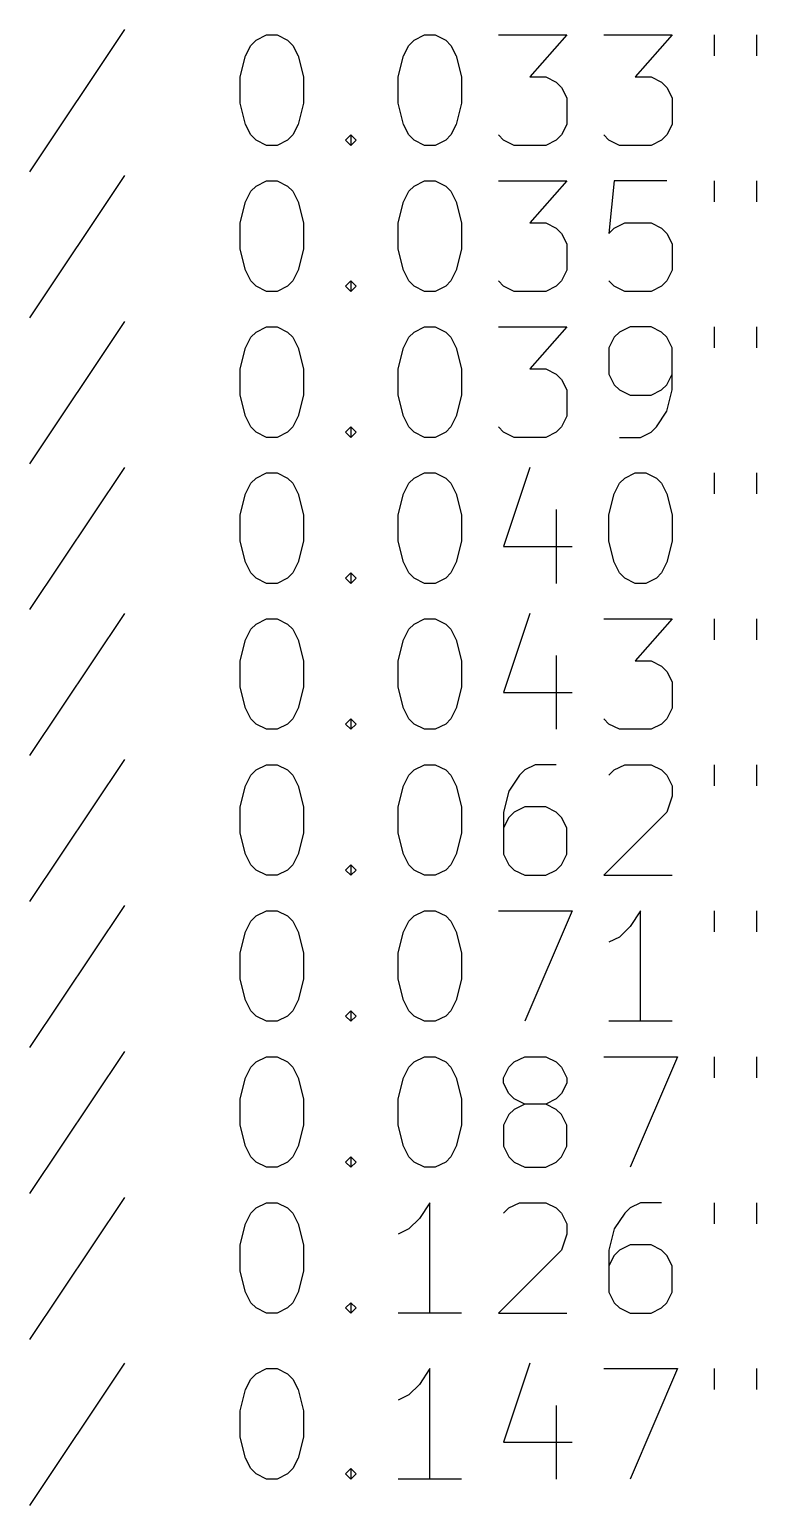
# Model space of a CAD drawing. Extents: x 56 to 177, y -369 to -58.
# Drawn here: x 82.65 to 102.36, y -318.11 to -278.07 of the extents above; entities that cross this region are included whole.
import ezdxf

# ---------------------------------------------------------------- set-up
doc = ezdxf.new("R2010")
doc.units = 0
doc.header["$MEASUREMENT"] = 0
doc.layers.add('BLACK', color=7, linetype='CONTINUOUS')

msp = doc.modelspace()

# ---------------------------------------------------------------- linework, layer by layer
at = {"layer": 'BLACK', "linetype": 'CONTINUOUS'}
for p, q in [((85.2179, -278.069), (82.6464, -281.926)), ((88.7893, -278.355), (89.075, -278.212)), ((89.075, -278.212), (89.3607, -278.212)), ((89.3607, -278.212), (89.6464, -278.355)), ((93.075, -278.355), (93.3607, -278.212)), ((93.3607, -278.212), (93.6464, -278.212)), ((93.6464, -278.212), (93.9321, -278.355)), ((95.3607, -278.212), (97.2179, -278.212)), ((97.2179, -278.212), (96.2179, -279.355)), ((98.2179, -278.212), (100.075, -278.212)), ((100.075, -278.212), (99.075, -279.355)), ((101.218, -278.212), (101.218, -278.784)), ((102.361, -278.212), (102.361, -278.784)), ((88.5036, -278.784), (88.6464, -278.498)), ((88.6464, -278.498), (88.7893, -278.355)), ((89.6464, -278.355), (89.7893, -278.498)), ((89.7893, -278.498), (89.9321, -278.784)), ((92.7893, -278.784), (92.9321, -278.498)), ((92.9321, -278.498), (93.075, -278.355)), ((93.9321, -278.355), (94.075, -278.498)), ((94.075, -278.498), (94.2179, -278.784)), ((88.3607, -279.355), (88.5036, -278.784)), ((89.9321, -278.784), (90.075, -279.355)), ((92.6464, -279.355), (92.7893, -278.784)), ((94.2179, -278.784), (94.3607, -279.355)), ((88.3607, -280.069), (88.3607, -279.355)), ((90.075, -279.355), (90.075, -280.069)), ((92.6464, -280.069), (92.6464, -279.355)), ((94.3607, -279.355), (94.3607, -280.069)), ((96.2179, -279.355), (96.6464, -279.355)), ((96.6464, -279.355), (96.9321, -279.498)), ((99.075, -279.355), (99.5036, -279.355)), ((99.5036, -279.355), (99.7893, -279.498)), ((96.9321, -279.498), (97.075, -279.641)), ((97.075, -279.641), (97.2179, -279.926)), ((99.7893, -279.498), (99.9321, -279.641)), ((99.9321, -279.641), (100.075, -279.926)), ((88.5036, -280.641), (88.3607, -280.069)), ((90.075, -280.069), (89.9321, -280.641)), ((92.7893, -280.641), (92.6464, -280.069)), ((94.3607, -280.069), (94.2179, -280.641)), ((97.2179, -279.926), (97.2179, -280.641)), ((100.075, -279.926), (100.075, -280.641)), ((88.6464, -280.926), (88.5036, -280.641)), ((89.9321, -280.641), (89.7893, -280.926)), ((92.9321, -280.926), (92.7893, -280.641)), ((94.2179, -280.641), (94.075, -280.926)), ((97.2179, -280.641), (97.075, -280.926)), ((100.075, -280.641), (99.9321, -280.926)), ((88.7893, -281.069), (88.6464, -280.926)), ((89.7893, -280.926), (89.6464, -281.069)), ((91.2179, -281.069), (91.3607, -280.926)), ((91.3607, -280.926), (91.5036, -281.069)), ((91.3607, -280.926), (91.3607, -281.212)), ((93.075, -281.069), (92.9321, -280.926)), ((94.075, -280.926), (93.9321, -281.069)), ((95.5036, -281.069), (95.3607, -280.926)), ((97.075, -280.926), (96.9321, -281.069)), ((98.3607, -281.069), (98.2179, -280.926)), ((99.9321, -280.926), (99.7893, -281.069)), ((89.075, -281.212), (88.7893, -281.069)), ((89.3607, -281.212), (89.075, -281.212)), ((89.6464, -281.069), (89.3607, -281.212)), ((91.3607, -281.212), (91.2179, -281.069)), ((91.5036, -281.069), (91.3607, -281.212)), ((93.3607, -281.212), (93.075, -281.069)), ((93.6464, -281.212), (93.3607, -281.212)), ((93.9321, -281.069), (93.6464, -281.212)), ((95.7893, -281.212), (95.5036, -281.069)), ((96.6464, -281.212), (95.7893, -281.212)), ((96.9321, -281.069), (96.6464, -281.212)), ((98.6464, -281.212), (98.3607, -281.069)), ((99.5036, -281.212), (98.6464, -281.212)), ((99.7893, -281.069), (99.5036, -281.212)), ((85.2179, -282.029), (82.6464, -285.886)), ((88.7893, -282.315), (89.075, -282.172)), ((89.075, -282.172), (89.3607, -282.172)), ((89.3607, -282.172), (89.6464, -282.315)), ((93.075, -282.315), (93.3607, -282.172)), ((93.3607, -282.172), (93.6464, -282.172)), ((93.6464, -282.172), (93.9321, -282.315)), ((95.3607, -282.172), (97.2179, -282.172)), ((97.2179, -282.172), (96.2179, -283.315)), ((98.5036, -282.172), (98.3607, -283.601)), ((99.9321, -282.172), (98.5036, -282.172)), ((101.218, -282.172), (101.218, -282.744)), ((102.361, -282.172), (102.361, -282.744)), ((88.5036, -282.744), (88.6464, -282.458)), ((88.6464, -282.458), (88.7893, -282.315)), ((89.6464, -282.315), (89.7893, -282.458)), ((89.7893, -282.458), (89.9321, -282.744)), ((92.7893, -282.744), (92.9321, -282.458)), ((92.9321, -282.458), (93.075, -282.315)), ((93.9321, -282.315), (94.075, -282.458)), ((94.075, -282.458), (94.2179, -282.744)), ((88.3607, -283.315), (88.5036, -282.744)), ((89.9321, -282.744), (90.075, -283.315)), ((92.6464, -283.315), (92.7893, -282.744)), ((94.2179, -282.744), (94.3607, -283.315)), ((88.3607, -284.029), (88.3607, -283.315)), ((90.075, -283.315), (90.075, -284.029)), ((92.6464, -284.029), (92.6464, -283.315)), ((94.3607, -283.315), (94.3607, -284.029)), ((96.2179, -283.315), (96.6464, -283.315)), ((96.6464, -283.315), (96.9321, -283.458)), ((96.9321, -283.458), (97.075, -283.601)), ((98.3607, -283.601), (98.5036, -283.458)), ((98.5036, -283.458), (98.7893, -283.315)), ((98.7893, -283.315), (99.5036, -283.315)), ((99.5036, -283.315), (99.7893, -283.458)), ((99.7893, -283.458), (99.9321, -283.601)), ((97.075, -283.601), (97.2179, -283.886)), ((99.9321, -283.601), (100.075, -283.886)), ((88.5036, -284.601), (88.3607, -284.029)), ((90.075, -284.029), (89.9321, -284.601)), ((92.7893, -284.601), (92.6464, -284.029)), ((94.3607, -284.029), (94.2179, -284.601)), ((97.2179, -283.886), (97.2179, -284.601)), ((100.075, -283.886), (100.075, -284.601)), ((88.6464, -284.886), (88.5036, -284.601)), ((89.9321, -284.601), (89.7893, -284.886)), ((92.9321, -284.886), (92.7893, -284.601)), ((94.2179, -284.601), (94.075, -284.886)), ((97.2179, -284.601), (97.075, -284.886)), ((100.075, -284.601), (99.9321, -284.886)), ((88.7893, -285.029), (88.6464, -284.886)), ((89.075, -285.172), (88.7893, -285.029)), ((89.6464, -285.029), (89.3607, -285.172)), ((89.7893, -284.886), (89.6464, -285.029)), ((91.2179, -285.029), (91.3607, -284.886)), ((91.3607, -285.172), (91.2179, -285.029)), ((91.3607, -284.886), (91.5036, -285.029)), ((91.3607, -284.886), (91.3607, -285.172)), ((91.5036, -285.029), (91.3607, -285.172)), ((93.075, -285.029), (92.9321, -284.886)), ((93.3607, -285.172), (93.075, -285.029)), ((93.9321, -285.029), (93.6464, -285.172)), ((94.075, -284.886), (93.9321, -285.029)), ((95.5036, -285.029), (95.3607, -284.886)), ((95.7893, -285.172), (95.5036, -285.029)), ((96.9321, -285.029), (96.6464, -285.172)), ((97.075, -284.886), (96.9321, -285.029)), ((98.5036, -285.029), (98.3607, -284.886)), ((98.7893, -285.172), (98.5036, -285.029)), ((99.7893, -285.029), (99.5036, -285.172)), ((99.9321, -284.886), (99.7893, -285.029)), ((89.3607, -285.172), (89.075, -285.172)), ((93.6464, -285.172), (93.3607, -285.172)), ((96.6464, -285.172), (95.7893, -285.172)), ((99.5036, -285.172), (98.7893, -285.172)), ((85.2179, -285.989), (82.6464, -289.846)), ((88.7893, -286.275), (89.075, -286.132)), ((89.075, -286.132), (89.3607, -286.132)), ((89.3607, -286.132), (89.6464, -286.275)), ((93.075, -286.275), (93.3607, -286.132)), ((93.3607, -286.132), (93.6464, -286.132)), ((93.6464, -286.132), (93.9321, -286.275)), ((95.3607, -286.132), (97.2179, -286.132)), ((97.2179, -286.132), (96.2179, -287.275)), ((98.9321, -286.132), (98.6464, -286.275)), ((99.5036, -286.132), (98.9321, -286.132)), ((99.7893, -286.275), (99.5036, -286.132)), ((101.218, -286.132), (101.218, -286.704)), ((102.361, -286.132), (102.361, -286.704)), ((88.5036, -286.704), (88.6464, -286.418)), ((88.6464, -286.418), (88.7893, -286.275)), ((89.6464, -286.275), (89.7893, -286.418)), ((89.7893, -286.418), (89.9321, -286.704)), ((92.7893, -286.704), (92.9321, -286.418)), ((92.9321, -286.418), (93.075, -286.275)), ((93.9321, -286.275), (94.075, -286.418)), ((94.075, -286.418), (94.2179, -286.704)), ((98.5036, -286.418), (98.3607, -286.704)), ((98.6464, -286.275), (98.5036, -286.418)), ((99.9321, -286.418), (99.7893, -286.275)), ((100.075, -286.704), (99.9321, -286.418)), ((88.3607, -287.275), (88.5036, -286.704)), ((89.9321, -286.704), (90.075, -287.275)), ((92.6464, -287.275), (92.7893, -286.704)), ((94.2179, -286.704), (94.3607, -287.275)), ((98.3607, -286.704), (98.3607, -287.418)), ((100.075, -287.846), (100.075, -286.704)), ((88.3607, -287.989), (88.3607, -287.275)), ((90.075, -287.275), (90.075, -287.989)), ((92.6464, -287.989), (92.6464, -287.275)), ((94.3607, -287.275), (94.3607, -287.989)), ((96.2179, -287.275), (96.6464, -287.275)), ((96.6464, -287.275), (96.9321, -287.418)), ((96.9321, -287.418), (97.075, -287.561)), ((98.3607, -287.418), (98.5036, -287.704)), ((99.9321, -287.704), (100.075, -287.418)), ((97.075, -287.561), (97.2179, -287.846)), ((97.2179, -287.846), (97.2179, -288.561)), ((98.5036, -287.704), (98.6464, -287.846)), ((98.6464, -287.846), (98.9321, -287.989)), ((99.5036, -287.989), (99.7893, -287.846)), ((99.7893, -287.846), (99.9321, -287.704)), ((99.9321, -288.418), (100.075, -287.846)), ((88.5036, -288.561), (88.3607, -287.989)), ((90.075, -287.989), (89.9321, -288.561)), ((92.7893, -288.561), (92.6464, -287.989)), ((94.3607, -287.989), (94.2179, -288.561)), ((98.9321, -287.989), (99.5036, -287.989)), ((88.6464, -288.846), (88.5036, -288.561)), ((89.9321, -288.561), (89.7893, -288.846)), ((92.9321, -288.846), (92.7893, -288.561)), ((94.2179, -288.561), (94.075, -288.846)), ((97.2179, -288.561), (97.075, -288.846)), ((99.6464, -288.846), (99.9321, -288.418)), ((88.7893, -288.989), (88.6464, -288.846)), ((89.075, -289.132), (88.7893, -288.989)), ((89.6464, -288.989), (89.3607, -289.132)), ((89.7893, -288.846), (89.6464, -288.989)), ((91.2179, -288.989), (91.3607, -288.846)), ((91.3607, -289.132), (91.2179, -288.989)), ((91.3607, -288.846), (91.5036, -288.989)), ((91.3607, -288.846), (91.3607, -289.132)), ((91.5036, -288.989), (91.3607, -289.132)), ((93.075, -288.989), (92.9321, -288.846)), ((93.3607, -289.132), (93.075, -288.989)), ((93.9321, -288.989), (93.6464, -289.132)), ((94.075, -288.846), (93.9321, -288.989)), ((95.5036, -288.989), (95.3607, -288.846)), ((95.7893, -289.132), (95.5036, -288.989)), ((96.9321, -288.989), (96.6464, -289.132)), ((97.075, -288.846), (96.9321, -288.989)), ((99.2179, -289.132), (99.5036, -288.989)), ((99.5036, -288.989), (99.6464, -288.846)), ((89.3607, -289.132), (89.075, -289.132)), ((93.6464, -289.132), (93.3607, -289.132)), ((96.6464, -289.132), (95.7893, -289.132)), ((98.6464, -289.132), (99.2179, -289.132)), ((85.2179, -289.949), (82.6464, -293.806)), ((88.6464, -290.378), (88.7893, -290.235)), ((88.7893, -290.235), (89.075, -290.092)), ((89.075, -290.092), (89.3607, -290.092)), ((89.3607, -290.092), (89.6464, -290.235)), ((89.6464, -290.235), (89.7893, -290.378)), ((92.9321, -290.378), (93.075, -290.235)), ((93.075, -290.235), (93.3607, -290.092)), ((93.3607, -290.092), (93.6464, -290.092)), ((93.6464, -290.092), (93.9321, -290.235)), ((93.9321, -290.235), (94.075, -290.378)), ((96.2179, -289.949), (95.5036, -292.092)), ((98.6464, -290.378), (98.7893, -290.235)), ((98.7893, -290.235), (99.075, -290.092)), ((99.075, -290.092), (99.3607, -290.092)), ((99.3607, -290.092), (99.6464, -290.235)), ((99.6464, -290.235), (99.7893, -290.378)), ((101.218, -290.092), (101.218, -290.664)), ((102.361, -290.092), (102.361, -290.664)), ((88.3607, -291.235), (88.5036, -290.664)), ((88.5036, -290.664), (88.6464, -290.378)), ((89.7893, -290.378), (89.9321, -290.664)), ((89.9321, -290.664), (90.075, -291.235)), ((92.6464, -291.235), (92.7893, -290.664)), ((92.7893, -290.664), (92.9321, -290.378)), ((94.075, -290.378), (94.2179, -290.664)), ((94.2179, -290.664), (94.3607, -291.235)), ((98.3607, -291.235), (98.5036, -290.664)), ((98.5036, -290.664), (98.6464, -290.378)), ((99.7893, -290.378), (99.9321, -290.664)), ((99.9321, -290.664), (100.075, -291.235)), ((88.3607, -291.949), (88.3607, -291.235)), ((90.075, -291.235), (90.075, -291.949)), ((92.6464, -291.949), (92.6464, -291.235)), ((94.3607, -291.235), (94.3607, -291.949)), ((96.9321, -291.092), (96.9321, -293.092)), ((98.3607, -291.949), (98.3607, -291.235)), ((100.075, -291.235), (100.075, -291.949)), ((88.5036, -292.521), (88.3607, -291.949)), ((90.075, -291.949), (89.9321, -292.521)), ((92.7893, -292.521), (92.6464, -291.949)), ((94.3607, -291.949), (94.2179, -292.521)), ((95.5036, -292.092), (97.3607, -292.092)), ((98.5036, -292.521), (98.3607, -291.949)), ((100.075, -291.949), (99.9321, -292.521)), ((88.6464, -292.806), (88.5036, -292.521)), ((89.9321, -292.521), (89.7893, -292.806)), ((92.9321, -292.806), (92.7893, -292.521)), ((94.2179, -292.521), (94.075, -292.806)), ((98.6464, -292.806), (98.5036, -292.521)), ((99.9321, -292.521), (99.7893, -292.806)), ((88.7893, -292.949), (88.6464, -292.806)), ((89.075, -293.092), (88.7893, -292.949)), ((89.6464, -292.949), (89.3607, -293.092)), ((89.7893, -292.806), (89.6464, -292.949)), ((91.2179, -292.949), (91.3607, -292.806)), ((91.3607, -293.092), (91.2179, -292.949)), ((91.3607, -292.806), (91.5036, -292.949)), ((91.3607, -292.806), (91.3607, -293.092)), ((91.5036, -292.949), (91.3607, -293.092)), ((93.075, -292.949), (92.9321, -292.806)), ((93.3607, -293.092), (93.075, -292.949)), ((93.9321, -292.949), (93.6464, -293.092)), ((94.075, -292.806), (93.9321, -292.949)), ((98.7893, -292.949), (98.6464, -292.806)), ((99.075, -293.092), (98.7893, -292.949)), ((99.6464, -292.949), (99.3607, -293.092)), ((99.7893, -292.806), (99.6464, -292.949)), ((89.3607, -293.092), (89.075, -293.092)), ((93.6464, -293.092), (93.3607, -293.092)), ((99.3607, -293.092), (99.075, -293.092)), ((85.2179, -293.909), (82.6464, -297.766)), ((88.6464, -294.338), (88.7893, -294.195)), ((88.7893, -294.195), (89.075, -294.052)), ((89.075, -294.052), (89.3607, -294.052)), ((89.3607, -294.052), (89.6464, -294.195)), ((89.6464, -294.195), (89.7893, -294.338)), ((92.9321, -294.338), (93.075, -294.195)), ((93.075, -294.195), (93.3607, -294.052)), ((93.3607, -294.052), (93.6464, -294.052)), ((93.6464, -294.052), (93.9321, -294.195)), ((93.9321, -294.195), (94.075, -294.338)), ((96.2179, -293.909), (95.5036, -296.052)), ((98.2179, -294.052), (100.075, -294.052)), ((100.075, -294.052), (99.075, -295.195)), ((101.218, -294.052), (101.218, -294.624)), ((102.361, -294.052), (102.361, -294.624)), ((88.3607, -295.195), (88.5036, -294.624)), ((88.5036, -294.624), (88.6464, -294.338)), ((89.7893, -294.338), (89.9321, -294.624)), ((89.9321, -294.624), (90.075, -295.195)), ((92.6464, -295.195), (92.7893, -294.624)), ((92.7893, -294.624), (92.9321, -294.338)), ((94.075, -294.338), (94.2179, -294.624)), ((94.2179, -294.624), (94.3607, -295.195)), ((96.9321, -295.052), (96.9321, -297.052)), ((88.3607, -295.909), (88.3607, -295.195)), ((90.075, -295.195), (90.075, -295.909)), ((92.6464, -295.909), (92.6464, -295.195)), ((94.3607, -295.195), (94.3607, -295.909)), ((99.075, -295.195), (99.5036, -295.195)), ((99.5036, -295.195), (99.7893, -295.338)), ((99.7893, -295.338), (99.9321, -295.481)), ((99.9321, -295.481), (100.075, -295.766)), ((100.075, -295.766), (100.075, -296.481)), ((88.5036, -296.481), (88.3607, -295.909)), ((90.075, -295.909), (89.9321, -296.481)), ((92.7893, -296.481), (92.6464, -295.909)), ((94.3607, -295.909), (94.2179, -296.481)), ((95.5036, -296.052), (97.3607, -296.052)), ((88.6464, -296.766), (88.5036, -296.481)), ((89.9321, -296.481), (89.7893, -296.766)), ((92.9321, -296.766), (92.7893, -296.481)), ((94.2179, -296.481), (94.075, -296.766)), ((100.075, -296.481), (99.9321, -296.766)), ((88.7893, -296.909), (88.6464, -296.766)), ((89.075, -297.052), (88.7893, -296.909)), ((89.3607, -297.052), (89.075, -297.052)), ((89.6464, -296.909), (89.3607, -297.052)), ((89.7893, -296.766), (89.6464, -296.909)), ((91.2179, -296.909), (91.3607, -296.766)), ((91.3607, -297.052), (91.2179, -296.909)), ((91.3607, -296.766), (91.5036, -296.909)), ((91.3607, -296.766), (91.3607, -297.052)), ((91.5036, -296.909), (91.3607, -297.052)), ((93.075, -296.909), (92.9321, -296.766)), ((93.3607, -297.052), (93.075, -296.909)), ((93.6464, -297.052), (93.3607, -297.052)), ((93.9321, -296.909), (93.6464, -297.052)), ((94.075, -296.766), (93.9321, -296.909)), ((98.3607, -296.909), (98.2179, -296.766)), ((98.6464, -297.052), (98.3607, -296.909)), ((99.5036, -297.052), (98.6464, -297.052)), ((99.7893, -296.909), (99.5036, -297.052)), ((99.9321, -296.766), (99.7893, -296.909)), ((85.2179, -297.869), (82.6464, -301.726)), ((88.6464, -298.298), (88.7893, -298.155)), ((88.7893, -298.155), (89.075, -298.012)), ((89.075, -298.012), (89.3607, -298.012)), ((89.3607, -298.012), (89.6464, -298.155)), ((89.6464, -298.155), (89.7893, -298.298)), ((92.9321, -298.298), (93.075, -298.155)), ((93.075, -298.155), (93.3607, -298.012)), ((93.3607, -298.012), (93.6464, -298.012)), ((93.6464, -298.012), (93.9321, -298.155)), ((93.9321, -298.155), (94.075, -298.298)), ((96.075, -298.155), (95.9321, -298.298)), ((96.3607, -298.012), (96.075, -298.155)), ((96.9321, -298.012), (96.3607, -298.012)), ((98.3607, -298.298), (98.5036, -298.155)), ((98.5036, -298.155), (98.7893, -298.012)), ((98.7893, -298.012), (99.5036, -298.012)), ((99.5036, -298.012), (99.7893, -298.155)), ((99.7893, -298.155), (99.9321, -298.298)), ((101.218, -298.012), (101.218, -298.584)), ((102.361, -298.012), (102.361, -298.584)), ((88.3607, -299.155), (88.5036, -298.584)), ((88.5036, -298.584), (88.6464, -298.298)), ((89.7893, -298.298), (89.9321, -298.584)), ((89.9321, -298.584), (90.075, -299.155)), ((92.6464, -299.155), (92.7893, -298.584)), ((92.7893, -298.584), (92.9321, -298.298)), ((94.075, -298.298), (94.2179, -298.584)), ((94.2179, -298.584), (94.3607, -299.155)), ((95.9321, -298.298), (95.6464, -298.726)), ((99.9321, -298.298), (100.075, -298.584)), ((100.075, -298.584), (100.075, -298.869)), ((95.6464, -298.726), (95.5036, -299.298)), ((100.075, -298.869), (99.9321, -299.298)), ((88.3607, -299.869), (88.3607, -299.155)), ((90.075, -299.155), (90.075, -299.869)), ((92.6464, -299.869), (92.6464, -299.155)), ((94.3607, -299.155), (94.3607, -299.869)), ((95.5036, -299.298), (95.5036, -300.441)), ((95.6464, -299.441), (95.5036, -299.726)), ((95.7893, -299.298), (95.6464, -299.441)), ((96.075, -299.155), (95.7893, -299.298)), ((96.6464, -299.155), (96.075, -299.155)), ((96.9321, -299.298), (96.6464, -299.155)), ((97.075, -299.441), (96.9321, -299.298)), ((97.2179, -299.726), (97.075, -299.441)), ((99.9321, -299.298), (98.2179, -301.012)), ((88.5036, -300.441), (88.3607, -299.869)), ((90.075, -299.869), (89.9321, -300.441)), ((92.7893, -300.441), (92.6464, -299.869)), ((94.3607, -299.869), (94.2179, -300.441)), ((97.2179, -300.441), (97.2179, -299.726)), ((88.6464, -300.726), (88.5036, -300.441)), ((89.9321, -300.441), (89.7893, -300.726)), ((92.9321, -300.726), (92.7893, -300.441)), ((94.2179, -300.441), (94.075, -300.726)), ((95.5036, -300.441), (95.6464, -300.726)), ((97.075, -300.726), (97.2179, -300.441)), ((88.7893, -300.869), (88.6464, -300.726)), ((89.075, -301.012), (88.7893, -300.869)), ((89.3607, -301.012), (89.075, -301.012)), ((89.6464, -300.869), (89.3607, -301.012)), ((89.7893, -300.726), (89.6464, -300.869)), ((91.2179, -300.869), (91.3607, -300.726)), ((91.3607, -301.012), (91.2179, -300.869)), ((91.3607, -300.726), (91.5036, -300.869)), ((91.3607, -300.726), (91.3607, -301.012)), ((91.5036, -300.869), (91.3607, -301.012)), ((93.075, -300.869), (92.9321, -300.726)), ((93.3607, -301.012), (93.075, -300.869)), ((93.6464, -301.012), (93.3607, -301.012)), ((93.9321, -300.869), (93.6464, -301.012)), ((94.075, -300.726), (93.9321, -300.869)), ((95.6464, -300.726), (95.7893, -300.869)), ((95.7893, -300.869), (96.075, -301.012)), ((96.075, -301.012), (96.6464, -301.012)), ((96.6464, -301.012), (96.9321, -300.869)), ((96.9321, -300.869), (97.075, -300.726)), ((98.2179, -301.012), (100.075, -301.012)), ((85.2179, -301.829), (82.6464, -305.686)), ((88.5036, -302.544), (88.6464, -302.258)), ((88.6464, -302.258), (88.7893, -302.115)), ((88.7893, -302.115), (89.075, -301.972)), ((89.075, -301.972), (89.3607, -301.972)), ((89.3607, -301.972), (89.6464, -302.115)), ((89.6464, -302.115), (89.7893, -302.258)), ((89.7893, -302.258), (89.9321, -302.544)), ((92.7893, -302.544), (92.9321, -302.258)), ((92.9321, -302.258), (93.075, -302.115)), ((93.075, -302.115), (93.3607, -301.972)), ((93.3607, -301.972), (93.6464, -301.972)), ((93.6464, -301.972), (93.9321, -302.115)), ((93.9321, -302.115), (94.075, -302.258)), ((94.075, -302.258), (94.2179, -302.544)), ((95.3607, -301.972), (97.3607, -301.972)), ((97.3607, -301.972), (96.075, -304.972)), ((99.2179, -301.972), (98.9321, -302.401)), ((99.2179, -304.972), (99.2179, -301.972)), ((101.218, -301.972), (101.218, -302.544)), ((102.361, -301.972), (102.361, -302.544)), ((88.3607, -303.115), (88.5036, -302.544)), ((89.9321, -302.544), (90.075, -303.115)), ((92.6464, -303.115), (92.7893, -302.544)), ((94.2179, -302.544), (94.3607, -303.115)), ((98.9321, -302.401), (98.6464, -302.686)), ((98.6464, -302.686), (98.3607, -302.829)), ((88.3607, -303.829), (88.3607, -303.115)), ((90.075, -303.115), (90.075, -303.829)), ((92.6464, -303.829), (92.6464, -303.115)), ((94.3607, -303.115), (94.3607, -303.829)), ((88.5036, -304.401), (88.3607, -303.829)), ((90.075, -303.829), (89.9321, -304.401)), ((92.7893, -304.401), (92.6464, -303.829)), ((94.3607, -303.829), (94.2179, -304.401)), ((88.6464, -304.686), (88.5036, -304.401)), ((89.9321, -304.401), (89.7893, -304.686)), ((92.9321, -304.686), (92.7893, -304.401)), ((94.2179, -304.401), (94.075, -304.686)), ((88.7893, -304.829), (88.6464, -304.686)), ((89.075, -304.972), (88.7893, -304.829)), ((89.3607, -304.972), (89.075, -304.972)), ((89.6464, -304.829), (89.3607, -304.972)), ((89.7893, -304.686), (89.6464, -304.829)), ((91.2179, -304.829), (91.3607, -304.686)), ((91.3607, -304.972), (91.2179, -304.829)), ((91.3607, -304.686), (91.5036, -304.829)), ((91.3607, -304.686), (91.3607, -304.972)), ((91.5036, -304.829), (91.3607, -304.972)), ((93.075, -304.829), (92.9321, -304.686)), ((93.3607, -304.972), (93.075, -304.829)), ((93.6464, -304.972), (93.3607, -304.972)), ((93.9321, -304.829), (93.6464, -304.972)), ((94.075, -304.686), (93.9321, -304.829)), ((100.075, -304.972), (98.3607, -304.972)), ((85.2179, -305.789), (82.6464, -309.646)), ((88.5036, -306.504), (88.6464, -306.218)), ((88.6464, -306.218), (88.7893, -306.075)), ((88.7893, -306.075), (89.075, -305.932)), ((89.075, -305.932), (89.3607, -305.932)), ((89.3607, -305.932), (89.6464, -306.075)), ((89.6464, -306.075), (89.7893, -306.218)), ((89.7893, -306.218), (89.9321, -306.504)), ((92.7893, -306.504), (92.9321, -306.218)), ((92.9321, -306.218), (93.075, -306.075)), ((93.075, -306.075), (93.3607, -305.932)), ((93.3607, -305.932), (93.6464, -305.932)), ((93.6464, -305.932), (93.9321, -306.075)), ((93.9321, -306.075), (94.075, -306.218)), ((94.075, -306.218), (94.2179, -306.504)), ((95.5036, -306.504), (95.6464, -306.218)), ((95.6464, -306.218), (95.7893, -306.075)), ((95.7893, -306.075), (96.075, -305.932)), ((96.075, -305.932), (96.6464, -305.932)), ((96.6464, -305.932), (96.9321, -306.075)), ((96.9321, -306.075), (97.075, -306.218)), ((97.075, -306.218), (97.2179, -306.504)), ((98.2179, -305.932), (100.218, -305.932)), ((100.218, -305.932), (98.9321, -308.932)), ((101.218, -305.932), (101.218, -306.504)), ((102.361, -305.932), (102.361, -306.504)), ((88.3607, -307.075), (88.5036, -306.504)), ((89.9321, -306.504), (90.075, -307.075)), ((92.6464, -307.075), (92.7893, -306.504)), ((94.2179, -306.504), (94.3607, -307.075)), ((95.5036, -306.646), (95.5036, -306.504)), ((95.6464, -306.932), (95.5036, -306.646)), ((97.2179, -306.646), (97.075, -306.932)), ((97.2179, -306.504), (97.2179, -306.646)), ((88.3607, -307.789), (88.3607, -307.075)), ((90.075, -307.075), (90.075, -307.789)), ((92.6464, -307.789), (92.6464, -307.075)), ((94.3607, -307.075), (94.3607, -307.789)), ((95.7893, -307.075), (95.6464, -306.932)), ((96.075, -307.218), (95.7893, -307.075)), ((96.9321, -307.075), (96.6464, -307.218)), ((97.075, -306.932), (96.9321, -307.075)), ((95.7893, -307.361), (95.6464, -307.504)), ((96.075, -307.218), (95.7893, -307.361)), ((96.6464, -307.218), (96.075, -307.218)), ((96.9321, -307.361), (96.6464, -307.218)), ((97.075, -307.504), (96.9321, -307.361)), ((88.5036, -308.361), (88.3607, -307.789)), ((90.075, -307.789), (89.9321, -308.361)), ((92.7893, -308.361), (92.6464, -307.789)), ((94.3607, -307.789), (94.2179, -308.361)), ((95.6464, -307.504), (95.5036, -307.789)), ((95.5036, -307.789), (95.5036, -308.361)), ((97.2179, -307.789), (97.075, -307.504)), ((97.2179, -308.361), (97.2179, -307.789)), ((88.6464, -308.646), (88.5036, -308.361)), ((88.7893, -308.789), (88.6464, -308.646)), ((89.7893, -308.646), (89.6464, -308.789)), ((89.9321, -308.361), (89.7893, -308.646)), ((91.2179, -308.789), (91.3607, -308.646)), ((91.3607, -308.646), (91.5036, -308.789)), ((91.3607, -308.646), (91.3607, -308.932)), ((92.9321, -308.646), (92.7893, -308.361)), ((93.075, -308.789), (92.9321, -308.646)), ((94.075, -308.646), (93.9321, -308.789)), ((94.2179, -308.361), (94.075, -308.646)), ((95.5036, -308.361), (95.6464, -308.646)), ((95.6464, -308.646), (95.7893, -308.789)), ((96.9321, -308.789), (97.075, -308.646)), ((97.075, -308.646), (97.2179, -308.361)), ((89.075, -308.932), (88.7893, -308.789)), ((89.3607, -308.932), (89.075, -308.932)), ((89.6464, -308.789), (89.3607, -308.932)), ((91.3607, -308.932), (91.2179, -308.789)), ((91.5036, -308.789), (91.3607, -308.932)), ((93.3607, -308.932), (93.075, -308.789)), ((93.6464, -308.932), (93.3607, -308.932)), ((93.9321, -308.789), (93.6464, -308.932)), ((95.7893, -308.789), (96.075, -308.932)), ((96.075, -308.932), (96.6464, -308.932)), ((96.6464, -308.932), (96.9321, -308.789)), ((85.2179, -309.749), (82.6464, -313.606)), ((88.5036, -310.464), (88.6464, -310.178)), ((88.6464, -310.178), (88.7893, -310.035)), ((88.7893, -310.035), (89.075, -309.892)), ((89.075, -309.892), (89.3607, -309.892)), ((89.3607, -309.892), (89.6464, -310.035)), ((89.6464, -310.035), (89.7893, -310.178)), ((89.7893, -310.178), (89.9321, -310.464)), ((93.5036, -309.892), (93.2179, -310.321)), ((93.5036, -312.892), (93.5036, -309.892)), ((95.5036, -310.178), (95.6464, -310.035)), ((95.6464, -310.035), (95.9321, -309.892)), ((95.9321, -309.892), (96.6464, -309.892)), ((96.6464, -309.892), (96.9321, -310.035)), ((96.9321, -310.035), (97.075, -310.178)), ((97.075, -310.178), (97.2179, -310.464)), ((98.7893, -310.178), (98.5036, -310.606)), ((98.9321, -310.035), (98.7893, -310.178)), ((99.2179, -309.892), (98.9321, -310.035)), ((99.7893, -309.892), (99.2179, -309.892)), ((101.218, -309.892), (101.218, -310.464)), ((102.361, -309.892), (102.361, -310.464)), ((88.3607, -311.035), (88.5036, -310.464)), ((89.9321, -310.464), (90.075, -311.035)), ((92.9321, -310.606), (92.6464, -310.749)), ((93.2179, -310.321), (92.9321, -310.606)), ((97.2179, -310.464), (97.2179, -310.749)), ((98.5036, -310.606), (98.3607, -311.178)), ((88.3607, -311.749), (88.3607, -311.035)), ((90.075, -311.035), (90.075, -311.749)), ((97.2179, -310.749), (97.075, -311.178)), ((98.9321, -311.035), (98.6464, -311.178)), ((99.5036, -311.035), (98.9321, -311.035)), ((99.7893, -311.178), (99.5036, -311.035)), ((97.075, -311.178), (95.3607, -312.892)), ((98.3607, -311.178), (98.3607, -312.321)), ((98.5036, -311.321), (98.3607, -311.606)), ((98.6464, -311.178), (98.5036, -311.321)), ((99.9321, -311.321), (99.7893, -311.178)), ((100.075, -311.606), (99.9321, -311.321)), ((88.5036, -312.321), (88.3607, -311.749)), ((90.075, -311.749), (89.9321, -312.321)), ((100.075, -312.321), (100.075, -311.606)), ((88.6464, -312.606), (88.5036, -312.321)), ((88.7893, -312.749), (88.6464, -312.606)), ((89.7893, -312.606), (89.6464, -312.749)), ((89.9321, -312.321), (89.7893, -312.606)), ((91.2179, -312.749), (91.3607, -312.606)), ((91.3607, -312.606), (91.5036, -312.749)), ((91.3607, -312.606), (91.3607, -312.892)), ((98.3607, -312.321), (98.5036, -312.606)), ((98.5036, -312.606), (98.6464, -312.749)), ((99.7893, -312.749), (99.9321, -312.606)), ((99.9321, -312.606), (100.075, -312.321)), ((89.075, -312.892), (88.7893, -312.749)), ((89.3607, -312.892), (89.075, -312.892)), ((89.6464, -312.749), (89.3607, -312.892)), ((91.3607, -312.892), (91.2179, -312.749)), ((91.5036, -312.749), (91.3607, -312.892)), ((94.3607, -312.892), (92.6464, -312.892)), ((95.3607, -312.892), (97.2179, -312.892)), ((98.6464, -312.749), (98.9321, -312.892)), ((98.9321, -312.892), (99.5036, -312.892)), ((99.5036, -312.892), (99.7893, -312.749)), ((85.2179, -314.249), (82.6464, -318.106)), ((96.2179, -314.249), (95.5036, -316.392)), ((88.5036, -314.964), (88.6464, -314.678)), ((88.6464, -314.678), (88.7893, -314.535)), ((88.7893, -314.535), (89.075, -314.392)), ((89.075, -314.392), (89.3607, -314.392)), ((89.3607, -314.392), (89.6464, -314.535)), ((89.6464, -314.535), (89.7893, -314.678)), ((89.7893, -314.678), (89.9321, -314.964)), ((93.5036, -314.392), (93.2179, -314.821)), ((93.5036, -317.392), (93.5036, -314.392)), ((98.2179, -314.392), (100.218, -314.392)), ((100.218, -314.392), (98.9321, -317.392)), ((101.218, -314.392), (101.218, -314.964)), ((102.361, -314.392), (102.361, -314.964)), ((88.3607, -315.535), (88.5036, -314.964)), ((89.9321, -314.964), (90.075, -315.535)), ((93.2179, -314.821), (92.9321, -315.106)), ((92.9321, -315.106), (92.6464, -315.249)), ((96.9321, -315.392), (96.9321, -317.392)), ((88.3607, -316.249), (88.3607, -315.535)), ((90.075, -315.535), (90.075, -316.249)), ((88.5036, -316.821), (88.3607, -316.249)), ((90.075, -316.249), (89.9321, -316.821)), ((95.5036, -316.392), (97.3607, -316.392)), ((88.6464, -317.106), (88.5036, -316.821)), ((89.9321, -316.821), (89.7893, -317.106)), ((88.7893, -317.249), (88.6464, -317.106)), ((89.075, -317.392), (88.7893, -317.249)), ((89.3607, -317.392), (89.075, -317.392)), ((89.6464, -317.249), (89.3607, -317.392)), ((89.7893, -317.106), (89.6464, -317.249)), ((91.2179, -317.249), (91.3607, -317.106)), ((91.3607, -317.392), (91.2179, -317.249)), ((91.3607, -317.106), (91.5036, -317.249)), ((91.3607, -317.106), (91.3607, -317.392)), ((91.5036, -317.249), (91.3607, -317.392)), ((94.3607, -317.392), (92.6464, -317.392))]:
    msp.add_line(p, q, dxfattribs=at)

doc.saveas('drawing.dxf')
